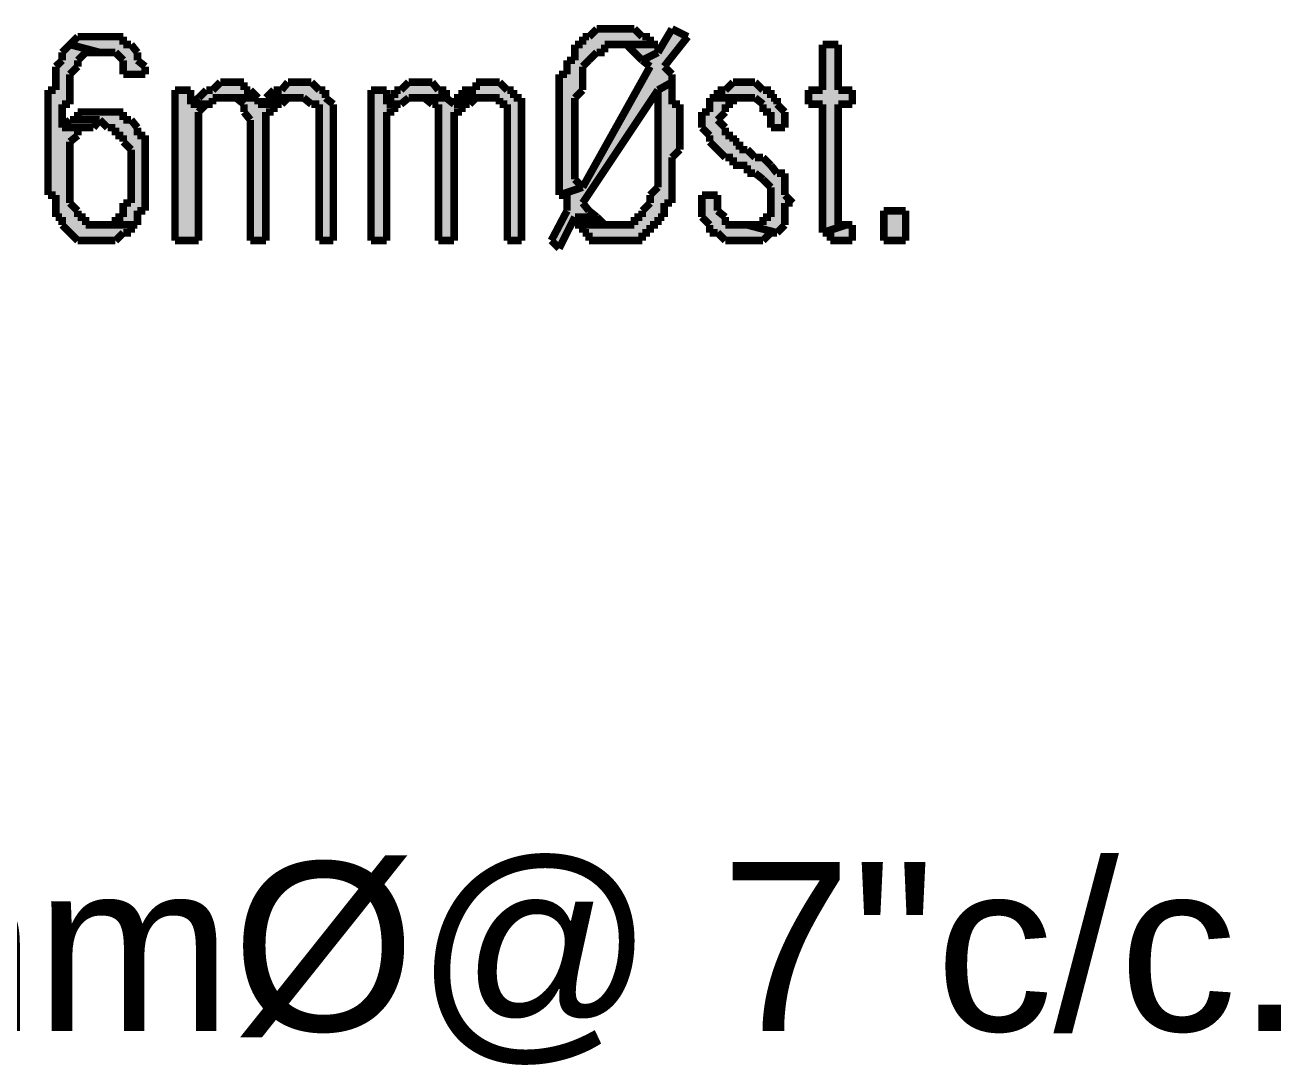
# Model space of a CAD drawing. Header units: millimetres. Extents: x 5 to 350, y 3 to 213.
# Drawn here: x 269.07 to 283.2, y 178.6 to 190.3 of the extents above; entities that cross this region are included whole.
import ezdxf

# ---------------------------------------------------------------- set-up
doc = ezdxf.new("R2010")
doc.units = ezdxf.units.MM
for name, color, linetype in [('H', 251, 'Continuous'), ('P', 255, 'Continuous'), ('T', 255, 'Continuous')]:
    doc.layers.add(name, color=color, linetype=linetype)
doc.styles.get("Standard").update_dxf_attribs({"font": 'arial.ttf'})

msp = doc.modelspace()

# ---------------------------------------------------------------- hatches: boundary and pattern name
at = {"layer": 'H', "linetype": 'Continuous'}
for points in [[(270.175, 189.742), (270.175, 189.9), (270.087, 189.988), (269.91, 189.988), (269.575, 190.077), (269.663, 190.165), (270.175, 190.165), (270.175, 190.077), (270.263, 190.077), (270.334, 189.988), (270.334, 189.9), (270.422, 189.83), (270.422, 189.742), (270.175, 189.742)], [(275.078, 187.784), (274.99, 187.872), (275.167, 188.207), (275.167, 188.383), (275.078, 188.383), (275.343, 188.472), (276.102, 189.83), (276.013, 189.9), (276.19, 189.988), (276.348, 190.253), (276.525, 190.165), (276.26, 189.83), (276.348, 189.742), (276.348, 189.653), (276.19, 189.565), (275.343, 188.295), (275.502, 188.136), (275.255, 188.136), (275.078, 187.784)], [(275.078, 188.383), (275.078, 189.742), (275.167, 189.742), (275.167, 189.9), (275.255, 189.9), (275.255, 190.077), (275.343, 190.077), (275.343, 190.165), (275.414, 190.165), (275.502, 190.253), (275.925, 190.253), (276.013, 190.165), (276.102, 190.165), (276.102, 190.077), (275.59, 190.077), (275.59, 189.988), (275.502, 189.988), (275.343, 189.83), (275.343, 189.565), (275.255, 189.477), (275.255, 188.56), (275.343, 188.472), (275.078, 188.383)], [(269.663, 187.872), (269.487, 188.048), (269.487, 188.136), (269.416, 188.136), (269.416, 188.383), (269.328, 188.383), (269.328, 189.565), (269.416, 189.565), (269.416, 189.83), (269.487, 189.9), (269.487, 189.988), (269.575, 190.077), (269.91, 189.988), (269.752, 189.988), (269.663, 189.9), (269.663, 189.83), (269.575, 189.742), (269.575, 189.406), (269.487, 189.406), (269.487, 189.142), (269.663, 189.142), (269.663, 189.054), (269.575, 188.983), (269.575, 188.295), (269.663, 188.207), (269.663, 188.136), (269.752, 188.136), (269.752, 188.048), (270.263, 188.048), (270.263, 187.96), (270.175, 187.96), (270.087, 187.872), (269.663, 187.872)], [(276.013, 189.9), (275.837, 190.077), (276.19, 190.077), (276.19, 189.988), (276.013, 189.9)], [(278.042, 187.96), (278.042, 189.406), (277.883, 189.406), (277.883, 189.565), (278.042, 189.565), (278.042, 190.077), (278.218, 190.077), (278.218, 189.565), (278.377, 189.565), (278.377, 189.406), (278.218, 189.406), (278.218, 188.048), (278.306, 188.048), (278.042, 187.96)], [(270.933, 189.406), (271.11, 189.565), (271.18, 189.565), (271.268, 189.653), (271.533, 189.653), (271.533, 189.565), (271.604, 189.565), (271.692, 189.477), (271.18, 189.477), (271.18, 189.406), (270.933, 189.406)], [(272.38, 187.872), (272.38, 189.406), (272.292, 189.406), (272.203, 189.477), (271.78, 189.477), (271.868, 189.565), (271.956, 189.565), (272.027, 189.653), (272.292, 189.653), (272.38, 189.565), (272.45, 189.565), (272.45, 189.477), (272.538, 189.406), (272.538, 187.872), (272.38, 187.872)], [(273.138, 189.406), (273.138, 189.477), (273.226, 189.477), (273.226, 189.565), (273.297, 189.565), (273.385, 189.653), (273.65, 189.653), (273.72, 189.565), (273.808, 189.565), (273.808, 189.477), (273.385, 189.477), (273.297, 189.406), (273.138, 189.406)], [(274.496, 187.872), (274.496, 189.406), (274.408, 189.406), (274.408, 189.477), (273.985, 189.477), (273.985, 189.565), (274.144, 189.565), (274.144, 189.653), (274.408, 189.653), (274.496, 189.565), (274.567, 189.565), (274.567, 189.477), (274.655, 189.477), (274.655, 187.872), (274.496, 187.872)], [(275.414, 187.872), (275.414, 187.96), (275.343, 187.96), (275.343, 188.048), (275.925, 188.048), (275.925, 188.136), (276.013, 188.136), (276.013, 188.207), (276.102, 188.295), (276.102, 188.383), (276.19, 188.472), (276.19, 189.565), (276.348, 189.653), (276.348, 189.406), (276.437, 189.406), (276.437, 188.895), (276.348, 188.807), (276.348, 188.295), (276.26, 188.295), (276.26, 188.136), (276.19, 188.136), (276.19, 188.048), (276.102, 188.048), (276.102, 187.96), (276.013, 187.96), (276.013, 187.872), (275.414, 187.872)], [(277.46, 189.142), (277.46, 189.318), (277.372, 189.318), (277.372, 189.406), (277.283, 189.477), (276.86, 189.477), (276.86, 189.565), (276.948, 189.565), (277.036, 189.653), (277.283, 189.653), (277.372, 189.565), (277.46, 189.565), (277.46, 189.477), (277.53, 189.477), (277.53, 189.406), (277.618, 189.318), (277.618, 189.142), (277.46, 189.142)], [(270.757, 187.872), (270.757, 189.565), (270.933, 189.565), (270.933, 189.406), (271.11, 189.406), (271.022, 189.318), (271.022, 187.872), (270.757, 187.872)], [(271.604, 187.872), (271.604, 189.23), (271.533, 189.318), (271.533, 189.406), (271.445, 189.477), (271.692, 189.477), (271.692, 189.406), (271.868, 189.406), (271.868, 189.318), (271.78, 189.318), (271.78, 187.872), (271.604, 187.872)], [(271.78, 189.406), (271.78, 189.477), (272.027, 189.477), (271.956, 189.406), (271.78, 189.406)], [(272.962, 187.872), (272.962, 189.565), (273.138, 189.565), (273.138, 189.406), (273.226, 189.406), (273.226, 189.318), (273.138, 189.318), (273.138, 187.872), (272.962, 187.872)], [(273.72, 187.872), (273.72, 189.406), (273.65, 189.406), (273.562, 189.477), (273.808, 189.477), (273.897, 189.406), (273.985, 189.406), (273.985, 189.318), (273.897, 189.318), (273.897, 187.872), (273.72, 187.872)], [(273.897, 189.406), (273.897, 189.477), (274.144, 189.477), (274.073, 189.406), (273.897, 189.406)], [(277.53, 187.96), (277.195, 188.048), (277.372, 188.048), (277.372, 188.136), (277.46, 188.136), (277.46, 188.472), (277.283, 188.63), (277.195, 188.63), (277.195, 188.718), (277.036, 188.718), (277.036, 188.807), (276.948, 188.807), (276.772, 188.983), (276.772, 189.054), (276.684, 189.142), (276.684, 189.318), (276.772, 189.318), (276.772, 189.477), (277.036, 189.477), (277.036, 189.406), (276.948, 189.406), (276.948, 189.318), (276.86, 189.23), (276.948, 189.142), (276.948, 189.054), (277.036, 189.054), (277.036, 188.983), (277.107, 188.983), (277.107, 188.895), (277.195, 188.895), (277.283, 188.807), (277.372, 188.807), (277.53, 188.63), (277.618, 188.63), (277.618, 188.383), (277.707, 188.295), (277.618, 188.295), (277.618, 188.048), (277.53, 187.96)], [(270.087, 188.048), (270.087, 188.136), (270.175, 188.136), (270.175, 188.295), (270.263, 188.295), (270.263, 188.895), (270.175, 188.983), (270.175, 189.054), (270.087, 189.054), (270.087, 189.142), (269.998, 189.142), (269.91, 189.23), (269.663, 189.23), (269.663, 189.318), (270.175, 189.318), (270.175, 189.23), (270.263, 189.23), (270.334, 189.142), (270.334, 189.054), (270.422, 189.054), (270.422, 188.207), (270.334, 188.207), (270.334, 188.048), (270.087, 188.048)], [(269.487, 189.142), (269.575, 189.23), (269.91, 189.23), (269.84, 189.142), (269.487, 189.142)], [(276.948, 187.872), (276.86, 187.96), (276.772, 187.96), (276.772, 188.048), (276.684, 188.136), (276.684, 188.383), (276.86, 188.383), (276.86, 188.207), (276.948, 188.136), (276.948, 188.048), (277.195, 188.048), (277.53, 187.96), (277.46, 187.96), (277.372, 187.872), (276.948, 187.872)], [(278.73, 187.872), (278.73, 188.207), (278.977, 188.207), (278.977, 187.872), (278.73, 187.872)], [(275.255, 188.048), (275.255, 188.136), (275.502, 188.136), (275.59, 188.048), (275.255, 188.048)], [(278.13, 187.872), (278.13, 187.96), (278.042, 187.96), (278.306, 188.048), (278.377, 188.048), (278.377, 187.872), (278.13, 187.872)]]:
    msp.add_hatch(color=256, dxfattribs=at).paths.add_polyline_path(points)

# ---------------------------------------------------------------- linework, layer by layer
at = {"layer": 'P', "const_width": 0.085}
for points in [[(275.502, 190.253), (275.414, 190.165)], [(275.59, 190.253), (275.502, 190.253)], [(275.678, 190.253), (275.59, 190.253)], [(275.766, 190.253), (275.678, 190.253)], [(275.837, 190.253), (275.766, 190.253)], [(275.766, 190.253), (275.766, 190.253)], [(275.925, 190.253), (275.837, 190.253)], [(276.013, 190.165), (275.925, 190.253)], [(276.348, 190.253), (276.19, 189.988)], [(276.525, 190.165), (276.348, 190.253)], [(269.663, 190.165), (269.575, 190.077)], [(269.752, 190.165), (269.663, 190.165)], [(269.84, 190.165), (269.752, 190.165)], [(269.91, 190.165), (269.84, 190.165)], [(269.998, 190.165), (269.91, 190.165)], [(270.087, 190.165), (269.998, 190.165)], [(270.175, 190.165), (270.087, 190.165)], [(270.175, 190.077), (270.175, 190.165)], [(275.414, 190.165), (275.343, 190.165)], [(275.343, 190.165), (275.343, 190.077)], [(276.102, 190.165), (276.013, 190.165)], [(276.102, 190.077), (276.102, 190.165)], [(276.26, 189.83), (276.525, 190.165)], [(269.575, 190.077), (269.487, 189.988)], [(269.487, 189.988), (269.487, 189.9)], [(269.91, 189.988), (269.575, 190.077)], [(269.575, 190.077), (269.91, 189.988)], [(269.663, 189.9), (269.752, 189.988)], [(269.752, 189.988), (269.84, 189.988)], [(269.84, 189.988), (269.91, 189.988)], [(269.91, 189.988), (269.998, 189.988)], [(269.998, 189.988), (270.087, 189.988)], [(270.087, 189.988), (270.175, 189.9)], [(270.263, 190.077), (270.175, 190.077)], [(270.334, 189.988), (270.263, 190.077)], [(270.334, 189.9), (270.334, 189.988)], [(275.343, 190.077), (275.255, 190.077)], [(275.255, 190.077), (275.255, 189.988)], [(275.255, 189.988), (275.255, 189.9)], [(275.414, 189.9), (275.502, 189.988)], [(275.502, 189.988), (275.59, 189.988)], [(275.59, 189.988), (275.59, 190.077)], [(275.59, 190.077), (275.678, 190.077)], [(275.678, 190.077), (275.766, 190.077)], [(276.19, 190.077), (275.766, 190.077)], [(275.766, 190.077), (275.837, 190.077)], [(275.766, 190.077), (276.19, 190.077)], [(275.837, 190.077), (275.925, 189.988)], [(275.925, 189.988), (276.013, 189.9)], [(276.013, 189.9), (276.19, 189.988)], [(276.19, 189.988), (276.013, 189.9)], [(276.19, 190.077), (276.102, 190.077)], [(276.19, 189.988), (276.19, 190.077)], [(276.19, 189.988), (276.19, 189.988)], [(278.218, 190.077), (278.042, 190.077)], [(278.042, 190.077), (278.042, 189.565)], [(278.218, 189.565), (278.218, 190.077)], [(269.487, 189.9), (269.416, 189.83)], [(269.416, 189.83), (269.416, 189.742)], [(269.575, 189.742), (269.663, 189.83)], [(269.663, 189.83), (269.663, 189.9)], [(270.175, 189.9), (270.175, 189.83)], [(270.175, 189.83), (270.175, 189.742)], [(270.422, 189.83), (270.334, 189.9)], [(270.422, 189.742), (270.422, 189.83)], [(275.255, 189.9), (275.167, 189.9)], [(275.167, 189.9), (275.167, 189.83)], [(275.167, 189.83), (275.167, 189.742)], [(275.343, 189.83), (275.414, 189.9)], [(276.102, 189.83), (275.343, 188.472)], [(275.343, 189.742), (275.343, 189.83)], [(276.013, 189.9), (276.102, 189.83)], [(276.348, 189.742), (276.26, 189.83)], [(269.416, 189.742), (269.416, 189.653)], [(269.575, 189.653), (269.575, 189.742)], [(270.175, 189.742), (270.263, 189.742)], [(270.263, 189.742), (270.422, 189.742)], [(275.167, 189.742), (275.078, 189.742)], [(275.078, 189.742), (275.078, 189.653)], [(275.343, 189.653), (275.343, 189.742)], [(276.348, 189.653), (276.348, 189.742)], [(269.416, 189.565), (269.328, 189.565)], [(269.328, 189.565), (269.328, 189.477)], [(269.416, 189.653), (269.416, 189.565)], [(269.575, 189.565), (269.575, 189.653)], [(269.575, 189.477), (269.575, 189.565)], [(270.933, 189.565), (270.757, 189.565)], [(270.757, 189.565), (270.757, 187.872)], [(270.933, 189.406), (270.933, 189.565)], [(271.11, 189.565), (271.022, 189.477)], [(271.18, 189.565), (271.11, 189.565)], [(271.268, 189.653), (271.18, 189.565)], [(271.357, 189.653), (271.268, 189.653)], [(271.445, 189.653), (271.357, 189.653)], [(271.533, 189.653), (271.445, 189.653)], [(271.533, 189.565), (271.533, 189.653)], [(271.604, 189.565), (271.533, 189.565)], [(271.692, 189.477), (271.604, 189.565)], [(271.868, 189.565), (271.78, 189.477)], [(271.956, 189.565), (271.868, 189.565)], [(272.027, 189.653), (271.956, 189.565)], [(272.115, 189.653), (272.027, 189.653)], [(272.203, 189.653), (272.115, 189.653)], [(272.292, 189.653), (272.203, 189.653)], [(272.203, 189.653), (272.203, 189.653)], [(272.38, 189.565), (272.292, 189.653)], [(272.45, 189.565), (272.38, 189.565)], [(272.45, 189.477), (272.45, 189.565)], [(273.138, 189.565), (272.962, 189.565)], [(272.962, 189.565), (272.962, 187.872)], [(273.138, 189.406), (273.138, 189.565)], [(273.297, 189.565), (273.226, 189.565)], [(273.226, 189.565), (273.226, 189.477)], [(273.385, 189.653), (273.297, 189.565)], [(273.473, 189.653), (273.385, 189.653)], [(273.562, 189.653), (273.473, 189.653)], [(273.65, 189.653), (273.562, 189.653)], [(273.562, 189.653), (273.562, 189.653)], [(273.72, 189.565), (273.65, 189.653)], [(273.808, 189.565), (273.72, 189.565)], [(273.808, 189.477), (273.808, 189.565)], [(274.073, 189.565), (273.985, 189.565)], [(273.985, 189.565), (273.985, 189.477)], [(274.144, 189.565), (274.073, 189.565)], [(274.232, 189.653), (274.144, 189.653)], [(274.144, 189.653), (274.144, 189.565)], [(274.32, 189.653), (274.232, 189.653)], [(274.408, 189.653), (274.32, 189.653)], [(274.496, 189.565), (274.408, 189.653)], [(274.408, 189.653), (274.408, 189.653)], [(274.567, 189.565), (274.496, 189.565)], [(274.567, 189.477), (274.567, 189.565)], [(275.078, 189.653), (275.078, 189.565)], [(275.078, 189.565), (275.078, 189.477)], [(275.255, 189.477), (275.343, 189.565)], [(275.343, 189.565), (275.343, 189.653)], [(275.343, 188.295), (276.19, 189.565)], [(276.348, 189.653), (276.19, 189.565)], [(276.19, 189.565), (276.348, 189.653)], [(276.19, 189.565), (276.19, 189.477)], [(276.348, 189.565), (276.348, 189.653)], [(276.348, 189.477), (276.348, 189.565)], [(276.348, 189.565), (276.348, 189.565)], [(276.948, 189.565), (276.86, 189.565)], [(276.86, 189.565), (276.86, 189.477)], [(277.036, 189.653), (276.948, 189.565)], [(277.107, 189.653), (277.036, 189.653)], [(277.195, 189.653), (277.107, 189.653)], [(277.283, 189.653), (277.195, 189.653)], [(277.372, 189.565), (277.283, 189.653)], [(277.46, 189.565), (277.372, 189.565)], [(277.46, 189.477), (277.46, 189.565)], [(278.042, 189.565), (277.883, 189.565)], [(277.883, 189.565), (277.883, 189.406)], [(278.377, 189.565), (278.218, 189.565)], [(278.377, 189.406), (278.377, 189.565)], [(269.328, 189.477), (269.328, 189.406)], [(269.328, 189.406), (269.328, 189.318)], [(269.487, 189.318), (269.487, 189.406)], [(269.487, 189.406), (269.575, 189.406)], [(269.575, 189.406), (269.575, 189.477)], [(271.022, 189.477), (270.933, 189.406)], [(271.11, 189.406), (270.933, 189.406)], [(270.933, 189.406), (271.11, 189.406)], [(271.022, 189.318), (271.11, 189.406)], [(271.11, 189.406), (271.18, 189.406)], [(271.18, 189.406), (271.18, 189.477)], [(271.18, 189.477), (271.268, 189.477)], [(271.268, 189.477), (271.357, 189.477)], [(271.692, 189.477), (271.357, 189.477)], [(271.357, 189.477), (271.445, 189.477)], [(271.357, 189.477), (271.692, 189.477)], [(271.445, 189.477), (271.533, 189.406)], [(271.533, 189.406), (271.533, 189.318)], [(271.692, 189.406), (271.692, 189.477)], [(271.78, 189.406), (271.692, 189.406)], [(271.78, 189.477), (271.78, 189.406)], [(272.115, 189.477), (271.78, 189.477)], [(271.78, 189.477), (272.115, 189.477)], [(271.868, 189.406), (271.78, 189.406)], [(271.78, 189.406), (271.868, 189.406)], [(271.868, 189.318), (271.868, 189.406)], [(271.868, 189.406), (271.956, 189.406)], [(271.956, 189.406), (272.027, 189.477)], [(272.027, 189.477), (272.115, 189.477)], [(272.115, 189.477), (272.203, 189.477)], [(272.203, 189.477), (272.292, 189.406)], [(272.292, 189.406), (272.38, 189.406)], [(272.38, 189.406), (272.38, 189.318)], [(272.538, 189.406), (272.45, 189.477)], [(272.538, 189.318), (272.538, 189.406)], [(273.226, 189.477), (273.138, 189.477)], [(273.138, 189.477), (273.138, 189.406)], [(273.226, 189.406), (273.138, 189.406)], [(273.138, 189.406), (273.226, 189.406)], [(273.226, 189.318), (273.226, 189.406)], [(273.226, 189.406), (273.297, 189.406)], [(273.297, 189.406), (273.385, 189.477)], [(273.385, 189.477), (273.473, 189.477)], [(273.808, 189.477), (273.473, 189.477)], [(273.473, 189.477), (273.562, 189.477)], [(273.473, 189.477), (273.808, 189.477)], [(273.562, 189.477), (273.65, 189.406)], [(273.65, 189.406), (273.72, 189.406)], [(273.72, 189.406), (273.72, 189.318)], [(273.897, 189.406), (273.808, 189.477)], [(273.985, 189.477), (273.897, 189.477)], [(273.897, 189.477), (273.897, 189.406)], [(274.073, 189.406), (273.897, 189.406)], [(273.897, 189.406), (273.897, 189.406)], [(273.897, 189.406), (274.073, 189.406)], [(274.232, 189.477), (273.985, 189.477)], [(273.985, 189.477), (274.232, 189.477)], [(273.985, 189.318), (273.985, 189.406)], [(273.985, 189.406), (274.073, 189.406)], [(274.073, 189.406), (274.144, 189.477)], [(274.144, 189.477), (274.232, 189.477)], [(274.232, 189.477), (274.232, 189.477)], [(274.232, 189.477), (274.32, 189.477)], [(274.32, 189.477), (274.408, 189.477)], [(274.408, 189.477), (274.408, 189.406)], [(274.408, 189.406), (274.496, 189.406)], [(274.496, 189.406), (274.496, 189.318)], [(274.655, 189.477), (274.567, 189.477)], [(274.655, 189.406), (274.655, 189.477)], [(274.655, 189.318), (274.655, 189.406)], [(275.078, 189.477), (275.078, 189.406)], [(275.078, 189.406), (275.078, 189.318)], [(275.255, 189.406), (275.255, 189.477)], [(275.255, 189.318), (275.255, 189.406)], [(276.19, 189.477), (276.19, 189.406)], [(276.19, 189.406), (276.19, 189.318)], [(276.348, 189.406), (276.348, 189.477)], [(276.437, 189.406), (276.348, 189.406)], [(276.437, 189.318), (276.437, 189.406)], [(276.86, 189.477), (276.772, 189.477)], [(276.772, 189.477), (276.772, 189.406)], [(276.772, 189.406), (276.772, 189.318)], [(277.195, 189.477), (276.86, 189.477)], [(276.86, 189.477), (277.195, 189.477)], [(276.948, 189.318), (276.948, 189.406)], [(276.948, 189.406), (277.036, 189.406)], [(277.036, 189.406), (277.036, 189.477)], [(277.036, 189.477), (277.107, 189.477)], [(277.107, 189.477), (277.195, 189.477)], [(277.195, 189.477), (277.283, 189.477)], [(277.283, 189.477), (277.372, 189.406)], [(277.372, 189.406), (277.372, 189.318)], [(277.53, 189.477), (277.46, 189.477)], [(277.53, 189.406), (277.53, 189.477)], [(277.618, 189.318), (277.53, 189.406)], [(277.883, 189.406), (278.042, 189.406)], [(278.042, 189.406), (278.042, 188.295)], [(278.218, 188.295), (278.218, 189.406)], [(278.218, 189.406), (278.377, 189.406)], [(269.328, 189.318), (269.328, 189.23)], [(269.487, 189.23), (269.487, 189.318)], [(269.752, 189.318), (269.663, 189.318)], [(269.663, 189.318), (269.663, 189.23)], [(269.84, 189.318), (269.752, 189.318)], [(269.91, 189.318), (269.84, 189.318)], [(269.998, 189.318), (269.91, 189.318)], [(270.087, 189.318), (269.998, 189.318)], [(269.998, 189.318), (269.998, 189.318)], [(270.175, 189.318), (270.087, 189.318)], [(270.175, 189.23), (270.175, 189.318)], [(271.022, 189.23), (271.022, 189.318)], [(271.533, 189.318), (271.604, 189.23)], [(271.78, 189.23), (271.78, 189.318)], [(271.78, 189.318), (271.868, 189.318)], [(272.38, 189.318), (272.38, 189.23)], [(272.538, 189.23), (272.538, 189.318)], [(273.138, 189.23), (273.138, 189.318)], [(273.138, 189.318), (273.226, 189.318)], [(273.72, 189.318), (273.72, 189.23)], [(273.897, 189.23), (273.897, 189.318)], [(273.897, 189.318), (273.985, 189.318)], [(274.496, 189.318), (274.496, 189.23)], [(274.655, 189.23), (274.655, 189.318)], [(275.078, 189.318), (275.078, 189.23)], [(275.255, 189.23), (275.255, 189.318)], [(276.19, 189.318), (276.19, 189.23)], [(276.437, 189.23), (276.437, 189.318)], [(276.772, 189.318), (276.684, 189.318)], [(276.684, 189.318), (276.684, 189.23)], [(276.86, 189.23), (276.948, 189.318)], [(277.372, 189.318), (277.46, 189.318)], [(277.46, 189.318), (277.46, 189.23)], [(277.618, 189.23), (277.618, 189.318)], [(269.328, 189.23), (269.328, 189.142)], [(269.328, 189.142), (269.328, 189.054)], [(269.575, 189.23), (269.487, 189.142)], [(269.487, 189.142), (269.487, 189.23)], [(269.487, 189.142), (269.663, 189.142)], [(269.663, 189.142), (269.487, 189.142)], [(269.91, 189.23), (269.575, 189.23)], [(269.663, 189.23), (269.575, 189.23)], [(269.575, 189.23), (269.91, 189.23)], [(269.663, 189.142), (269.752, 189.142)], [(269.663, 189.054), (269.663, 189.142)], [(269.752, 189.142), (269.84, 189.142)], [(269.84, 189.142), (269.91, 189.23)], [(269.91, 189.23), (269.998, 189.142)], [(269.998, 189.142), (270.087, 189.142)], [(270.087, 189.142), (270.087, 189.054)], [(270.263, 189.23), (270.175, 189.23)], [(270.334, 189.142), (270.263, 189.23)], [(270.334, 189.054), (270.334, 189.142)], [(271.022, 187.872), (271.022, 189.23)], [(271.604, 189.23), (271.604, 189.142)], [(271.604, 189.142), (271.604, 189.054)], [(271.78, 187.872), (271.78, 189.23)], [(272.38, 189.23), (272.38, 189.142)], [(272.38, 189.142), (272.38, 189.054)], [(272.538, 189.142), (272.538, 189.23)], [(272.538, 189.054), (272.538, 189.142)], [(273.138, 187.872), (273.138, 189.23)], [(273.72, 189.23), (273.72, 189.142)], [(273.72, 189.142), (273.72, 189.054)], [(273.897, 187.872), (273.897, 189.23)], [(274.496, 189.23), (274.496, 189.142)], [(274.496, 189.142), (274.496, 189.054)], [(274.655, 189.142), (274.655, 189.23)], [(274.655, 189.054), (274.655, 189.142)], [(275.078, 189.23), (275.078, 189.142)], [(275.078, 189.142), (275.078, 189.054)], [(275.255, 189.142), (275.255, 189.23)], [(275.255, 189.054), (275.255, 189.142)], [(276.19, 189.23), (276.19, 189.142)], [(276.19, 189.142), (276.19, 189.054)], [(276.437, 189.142), (276.437, 189.23)], [(276.437, 189.054), (276.437, 189.142)], [(276.684, 189.23), (276.684, 189.142)], [(276.684, 189.142), (276.772, 189.054)], [(276.948, 189.142), (276.86, 189.23)], [(276.948, 189.054), (276.948, 189.142)], [(277.46, 189.23), (277.46, 189.142)], [(277.46, 189.142), (277.618, 189.142)], [(277.618, 189.142), (277.618, 189.23)], [(269.328, 189.054), (269.328, 188.983)], [(269.328, 188.983), (269.328, 188.895)], [(269.575, 188.983), (269.663, 189.054)], [(269.575, 188.895), (269.575, 188.983)], [(270.087, 189.054), (270.175, 189.054)], [(270.175, 189.054), (270.175, 188.983)], [(270.175, 188.983), (270.263, 188.895)], [(270.422, 189.054), (270.334, 189.054)], [(270.422, 188.983), (270.422, 189.054)], [(270.422, 188.895), (270.422, 188.983)], [(271.604, 189.054), (271.604, 187.872)], [(272.38, 189.054), (272.38, 187.872)], [(272.538, 187.872), (272.538, 189.054)], [(273.72, 189.054), (273.72, 187.872)], [(274.496, 189.054), (274.496, 187.872)], [(274.655, 187.872), (274.655, 189.054)], [(275.078, 189.054), (275.078, 188.983)], [(275.078, 188.983), (275.078, 188.895)], [(275.255, 188.983), (275.255, 189.054)], [(275.255, 188.895), (275.255, 188.983)], [(276.19, 189.054), (276.19, 188.983)], [(276.19, 188.983), (276.19, 188.895)], [(276.437, 188.983), (276.437, 189.054)], [(276.437, 188.895), (276.437, 188.983)], [(276.772, 189.054), (276.772, 188.983)], [(276.772, 188.983), (276.86, 188.895)], [(277.036, 189.054), (276.948, 189.054)], [(277.036, 188.983), (277.036, 189.054)], [(277.107, 188.983), (277.036, 188.983)], [(277.107, 188.895), (277.107, 188.983)], [(269.328, 188.895), (269.328, 188.807)], [(269.575, 188.807), (269.575, 188.895)], [(270.263, 188.895), (270.263, 188.807)], [(270.422, 188.807), (270.422, 188.895)], [(275.078, 188.895), (275.078, 188.807)], [(275.255, 188.807), (275.255, 188.895)], [(276.19, 188.895), (276.19, 188.807)], [(276.348, 188.807), (276.437, 188.895)], [(276.86, 188.895), (276.948, 188.807)], [(277.195, 188.895), (277.107, 188.895)], [(277.283, 188.807), (277.195, 188.895)], [(269.328, 188.807), (269.328, 188.718)], [(269.328, 188.718), (269.328, 188.63)], [(269.575, 188.718), (269.575, 188.807)], [(269.575, 188.63), (269.575, 188.718)], [(270.263, 188.807), (270.263, 188.718)], [(270.263, 188.718), (270.263, 188.63)], [(270.422, 188.718), (270.422, 188.807)], [(270.422, 188.63), (270.422, 188.718)], [(275.078, 188.807), (275.078, 188.718)], [(275.078, 188.718), (275.078, 188.63)], [(275.255, 188.718), (275.255, 188.807)], [(275.255, 188.63), (275.255, 188.718)], [(276.19, 188.807), (276.19, 188.718)], [(276.19, 188.718), (276.19, 188.63)], [(276.348, 188.718), (276.348, 188.807)], [(276.348, 188.63), (276.348, 188.718)], [(276.948, 188.807), (277.036, 188.807)], [(277.036, 188.807), (277.036, 188.718)], [(277.036, 188.718), (277.107, 188.718)], [(277.107, 188.718), (277.195, 188.718)], [(277.195, 188.718), (277.195, 188.63)], [(277.372, 188.807), (277.283, 188.807)], [(277.46, 188.718), (277.372, 188.807)], [(277.53, 188.63), (277.46, 188.718)], [(269.328, 188.63), (269.328, 188.56)], [(269.328, 188.56), (269.328, 188.472)], [(269.575, 188.56), (269.575, 188.63)], [(269.575, 188.472), (269.575, 188.56)], [(270.263, 188.63), (270.263, 188.56)], [(270.263, 188.56), (270.263, 188.472)], [(270.422, 188.56), (270.422, 188.63)], [(270.422, 188.472), (270.422, 188.56)], [(275.078, 188.63), (275.078, 188.56)], [(275.078, 188.56), (275.078, 188.472)], [(275.255, 188.56), (275.255, 188.63)], [(275.343, 188.472), (275.255, 188.56)], [(276.19, 188.63), (276.19, 188.56)], [(276.19, 188.56), (276.19, 188.472)], [(276.348, 188.56), (276.348, 188.63)], [(276.348, 188.472), (276.348, 188.56)], [(277.195, 188.63), (277.283, 188.63)], [(277.283, 188.63), (277.372, 188.56)], [(277.372, 188.56), (277.46, 188.472)], [(277.618, 188.63), (277.53, 188.63)], [(277.618, 188.56), (277.618, 188.63)], [(277.618, 188.472), (277.618, 188.56)], [(269.328, 188.472), (269.328, 188.383)], [(269.575, 188.383), (269.575, 188.472)], [(270.263, 188.472), (270.263, 188.383)], [(270.422, 188.383), (270.422, 188.472)], [(275.343, 188.472), (275.078, 188.383)], [(275.078, 188.472), (275.078, 188.383)], [(275.078, 188.383), (275.343, 188.472)], [(276.19, 188.472), (276.102, 188.383)], [(276.348, 188.383), (276.348, 188.472)], [(277.46, 188.472), (277.46, 188.383)], [(277.618, 188.383), (277.618, 188.472)], [(269.328, 188.383), (269.416, 188.383)], [(269.416, 188.383), (269.416, 188.295)], [(269.416, 188.295), (269.416, 188.207)], [(269.575, 188.295), (269.575, 188.383)], [(269.663, 188.207), (269.575, 188.295)], [(270.263, 188.295), (270.175, 188.295)], [(270.175, 188.295), (270.175, 188.207)], [(270.263, 188.383), (270.263, 188.295)], [(270.422, 188.295), (270.422, 188.383)], [(270.422, 188.207), (270.422, 188.295)], [(275.078, 188.383), (275.167, 188.383)], [(275.167, 188.383), (275.167, 188.295)], [(275.167, 188.295), (275.167, 188.207)], [(275.414, 188.207), (275.343, 188.295)], [(276.102, 188.295), (276.013, 188.207)], [(276.102, 188.383), (276.102, 188.295)], [(276.26, 188.207), (276.26, 188.295)], [(276.26, 188.295), (276.348, 188.295)], [(276.348, 188.295), (276.348, 188.383)], [(276.86, 188.383), (276.684, 188.383)], [(276.684, 188.383), (276.684, 188.295)], [(276.684, 188.295), (276.684, 188.207)], [(276.86, 188.295), (276.86, 188.383)], [(276.86, 188.207), (276.86, 188.295)], [(277.46, 188.383), (277.46, 188.295)], [(277.46, 188.295), (277.46, 188.207)], [(277.707, 188.295), (277.618, 188.383)], [(277.618, 188.207), (277.618, 188.295)], [(277.618, 188.295), (277.707, 188.295)], [(278.042, 188.295), (278.042, 188.207)], [(278.218, 188.207), (278.218, 188.295)], [(269.416, 188.207), (269.416, 188.136)], [(269.416, 188.136), (269.487, 188.136)], [(269.487, 188.136), (269.487, 188.048)], [(269.663, 188.136), (269.663, 188.207)], [(269.752, 188.136), (269.663, 188.136)], [(269.752, 188.048), (269.752, 188.136)], [(270.175, 188.136), (270.087, 188.136)], [(270.087, 188.136), (270.087, 188.048)], [(270.175, 188.207), (270.175, 188.136)], [(270.334, 188.136), (270.334, 188.207)], [(270.334, 188.207), (270.422, 188.207)], [(270.334, 188.048), (270.334, 188.136)], [(275.167, 188.207), (274.99, 187.872)], [(275.078, 187.784), (275.255, 188.136)], [(275.502, 188.136), (275.255, 188.136)], [(275.255, 188.136), (275.255, 188.048)], [(275.255, 188.136), (275.502, 188.136)], [(275.502, 188.136), (275.414, 188.207)], [(275.59, 188.048), (275.502, 188.136)], [(276.013, 188.136), (275.925, 188.136)], [(275.925, 188.136), (275.925, 188.048)], [(276.013, 188.207), (276.013, 188.136)], [(276.19, 188.048), (276.19, 188.136)], [(276.19, 188.136), (276.26, 188.136)], [(276.26, 188.136), (276.26, 188.207)], [(276.684, 188.207), (276.684, 188.136)], [(276.684, 188.136), (276.772, 188.048)], [(276.948, 188.136), (276.86, 188.207)], [(276.948, 188.048), (276.948, 188.136)], [(277.46, 188.136), (277.372, 188.136)], [(277.372, 188.136), (277.372, 188.048)], [(277.46, 188.207), (277.46, 188.136)], [(277.618, 188.136), (277.618, 188.207)], [(277.618, 188.048), (277.618, 188.136)], [(278.042, 188.207), (278.042, 188.136)], [(278.042, 188.136), (278.042, 188.048)], [(278.218, 188.136), (278.218, 188.207)], [(278.218, 188.048), (278.218, 188.136)], [(278.73, 187.872), (278.73, 188.207)], [(278.73, 188.207), (278.977, 188.207)], [(278.977, 188.207), (278.977, 187.872)], [(269.487, 188.048), (269.575, 187.96)], [(269.84, 188.048), (269.752, 188.048)], [(269.91, 188.048), (269.84, 188.048)], [(269.998, 188.048), (269.91, 188.048)], [(269.91, 188.048), (270.263, 188.048)], [(270.263, 188.048), (269.91, 188.048)], [(270.087, 188.048), (269.998, 188.048)], [(270.263, 188.048), (270.334, 188.048)], [(270.263, 187.96), (270.263, 188.048)], [(275.255, 188.048), (275.343, 188.048)], [(275.343, 188.048), (275.766, 188.048)], [(275.766, 188.048), (275.343, 188.048)], [(275.343, 188.048), (275.343, 187.96)], [(275.678, 188.048), (275.59, 188.048)], [(275.59, 188.048), (275.59, 188.048)], [(275.766, 188.048), (275.678, 188.048)], [(275.837, 188.048), (275.766, 188.048)], [(275.925, 188.048), (275.837, 188.048)], [(276.102, 187.96), (276.102, 188.048)], [(276.102, 188.048), (276.19, 188.048)], [(276.772, 188.048), (276.772, 187.96)], [(277.036, 188.048), (276.948, 188.048)], [(277.107, 188.048), (277.036, 188.048)], [(277.195, 188.048), (277.107, 188.048)], [(277.53, 187.96), (277.195, 188.048)], [(277.283, 188.048), (277.195, 188.048)], [(277.195, 188.048), (277.53, 187.96)], [(277.372, 188.048), (277.283, 188.048)], [(277.53, 187.96), (277.618, 188.048)], [(278.306, 188.048), (278.042, 187.96)], [(278.042, 188.048), (278.042, 187.96)], [(278.042, 187.96), (278.306, 188.048)], [(278.306, 188.048), (278.218, 188.048)], [(278.377, 188.048), (278.306, 188.048)], [(278.377, 187.872), (278.377, 188.048)], [(269.575, 187.96), (269.663, 187.872)], [(269.663, 187.872), (269.752, 187.872)], [(269.752, 187.872), (269.84, 187.872)], [(269.84, 187.872), (269.91, 187.872)], [(269.91, 187.872), (269.998, 187.872)], [(269.998, 187.872), (270.087, 187.872)], [(270.087, 187.872), (270.175, 187.96)], [(270.175, 187.96), (270.263, 187.96)], [(270.757, 187.872), (271.022, 187.872)], [(271.604, 187.872), (271.78, 187.872)], [(272.38, 187.872), (272.538, 187.872)], [(272.962, 187.872), (273.138, 187.872)], [(273.72, 187.872), (273.897, 187.872)], [(274.496, 187.872), (274.655, 187.872)], [(274.99, 187.872), (275.078, 187.784)], [(275.343, 187.96), (275.414, 187.96)], [(275.414, 187.96), (275.414, 187.872)], [(275.414, 187.872), (275.502, 187.872)], [(275.502, 187.872), (275.59, 187.872)], [(275.59, 187.872), (275.678, 187.872)], [(275.678, 187.872), (275.766, 187.872)], [(275.766, 187.872), (275.837, 187.872)], [(275.837, 187.872), (275.925, 187.872)], [(275.925, 187.872), (276.013, 187.872)], [(276.013, 187.872), (276.013, 187.96)], [(276.013, 187.96), (276.102, 187.96)], [(276.772, 187.96), (276.86, 187.96)], [(276.86, 187.96), (276.948, 187.872)], [(276.948, 187.872), (277.036, 187.872)], [(277.036, 187.872), (277.107, 187.872)], [(277.107, 187.872), (277.195, 187.872)], [(277.195, 187.872), (277.283, 187.872)], [(277.283, 187.872), (277.372, 187.872)], [(277.372, 187.872), (277.46, 187.96)], [(277.46, 187.96), (277.53, 187.96)], [(278.042, 187.96), (278.13, 187.96)], [(278.13, 187.96), (278.13, 187.872)], [(278.13, 187.872), (278.218, 187.872)], [(278.218, 187.872), (278.306, 187.872)], [(278.306, 187.872), (278.377, 187.872)], [(278.377, 187.872), (278.377, 187.872)], [(278.977, 187.872), (278.73, 187.872)], [(278.73, 187.872), (278.73, 187.872)]]:
    msp.add_lwpolyline(points, dxfattribs=at)

# ---------------------------------------------------------------- texts
at = {"layer": 'T', "insert": (265.5, 178.6), "char_height": 1.9, "attachment_point": 7}
msp.add_mtext('{\\fArial|b0|i0|c0|p18;8mmØ@ 7"c/c.}', dxfattribs=at)

doc.saveas('drawing.dxf')
